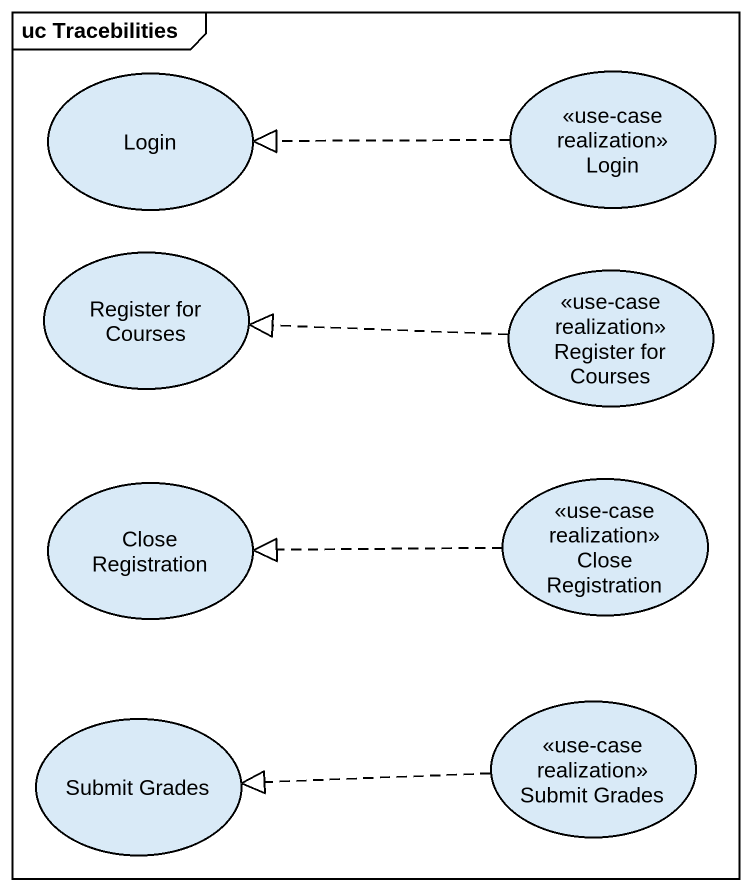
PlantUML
@startuml
mainframe uc Tracebilities
usecase Login
usecase "Login" as Login_2 <<use-case realization>>
usecase "Register for Courses" as Register_for_Courses
usecase "Register for Courses" as Register_for_Courses_2 <<use-case realization>>
usecase "Close Registration" as Close_Registration
usecase "Close Registration" as Close_Registration_2 <<use-case realization>>
usecase "Submit Grades" as Submit_Grades
usecase "Submit Grades" as Submit_Grades_2 <<use-case realization>>
Login_2 .left.|> Login
Register_for_Courses_2 .left.|> Register_for_Courses
Close_Registration_2 .left.|> Close_Registration
Submit_Grades_2 .left.|> Submit_Grades
@enduml
